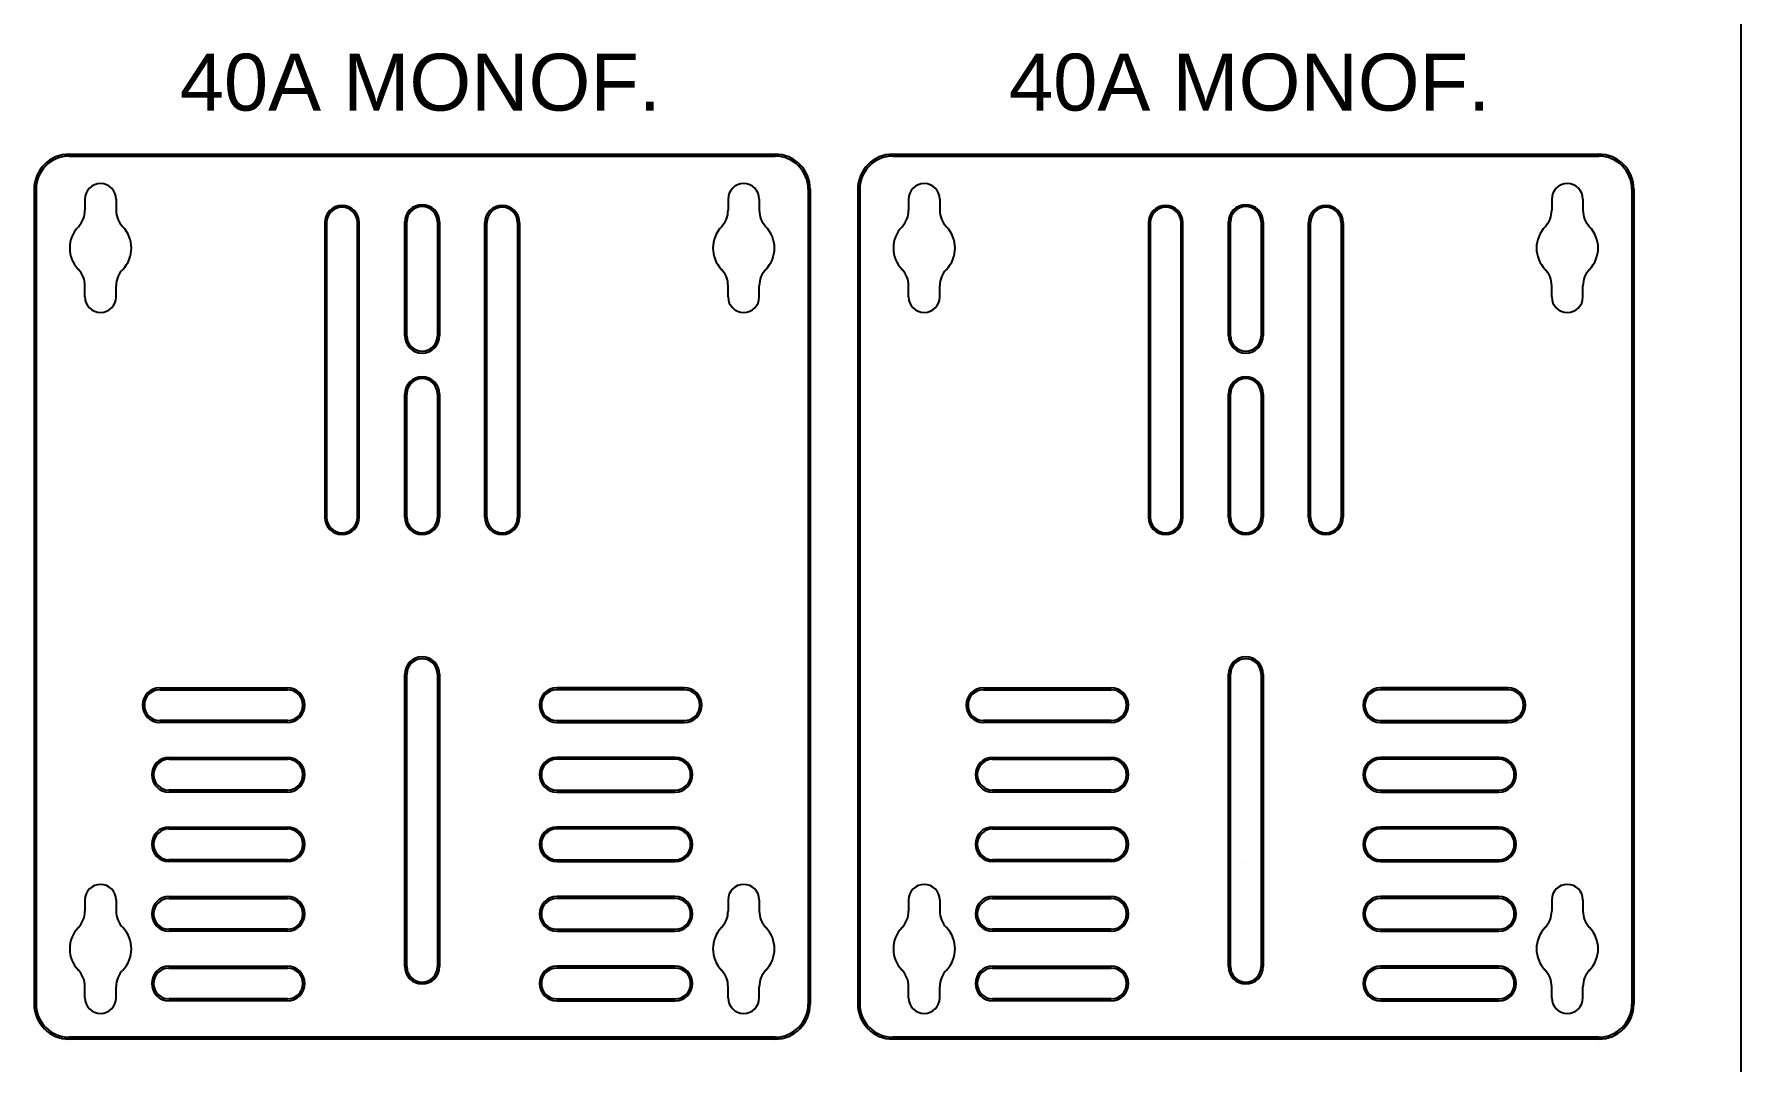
# Model space of a CAD drawing. Header units: millimetres. Extents: x 412 to 646, y 331 to 411.
# Drawn here: x 477.497 to 477.857, y 363.8613 to 364.0782 of the extents above; entities that cross this region are included whole.
import ezdxf

# ---------------------------------------------------------------- set-up
doc = ezdxf.new("R2010")
doc.units = ezdxf.units.MM
doc.styles.add('ARIAL', font='arial.ttf')

msp = doc.modelspace()

# ---------------------------------------------------------------- linework, layer by layer
for p, q in [((477.8570169284686, 364.3117757689944), (477.8570169284686, 363.5517757689944)), ((477.5043657672142, 364.0528239737367), (477.6532657672143, 364.0528239737367)), ((477.5043657672142, 364.0524239737366), (477.6532657672143, 364.0524239737366)), ((477.6781241490099, 364.0528239737367), (477.8270241490096, 364.0528239737367)), ((477.6781241490099, 364.0524239737366), (477.8270241490096, 364.0524239737366)), ((477.4969657672142, 364.0454239737365), (477.4969657672142, 363.8735439737364)), ((477.4973657672143, 364.0454239737365), (477.4973657672143, 363.8735439737364)), ((477.6466513542067, 364.0466240070128), (477.6466513542067, 364.0466240070128)), ((477.6602657672144, 364.0454239737365), (477.6602657672144, 363.8735439737364)), ((477.660665767214, 364.0454239737365), (477.660665767214, 363.8735439737364)), ((477.6707241490097, 364.0454239737365), (477.6707241490097, 363.8735439737364)), ((477.6711241490099, 364.0454239737365), (477.6711241490099, 363.8735439737364)), ((477.8204097360023, 364.0466240070128), (477.8204097360023, 364.0466240070128)), ((477.8340241490099, 364.0454239737365), (477.8340241490099, 363.8735439737364)), ((477.8344241490096, 364.0454239737365), (477.8344241490096, 363.8735439737364)), ((477.5076951802217, 364.0433390070128), (477.5076951802217, 364.0409995179683)), ((477.5142651802217, 364.0433390070128), (477.5142651802217, 364.0409995179683)), ((477.6433663542067, 364.0433390070128), (477.6433663542067, 364.0409995179683)), ((477.6499363542067, 364.0433390070128), (477.6499363542067, 364.0409995179683)), ((477.6814535620173, 364.0433390070128), (477.6814535620173, 364.0409995179683)), ((477.6880235620171, 364.0433390070128), (477.6880235620171, 364.0409995179683)), ((477.8171247360023, 364.0433390070128), (477.8171247360023, 364.0409995179683)), ((477.8236947360023, 364.0433390070128), (477.8236947360023, 364.0409995179683)), ((477.5582657672143, 364.0383739737368), (477.5582657672143, 363.9762239737364)), ((477.5586657672142, 364.0383739737368), (477.5586657672142, 363.9762239737364)), ((477.5651657672141, 363.9762239737364), (477.5651657672141, 364.0383739737368)), ((477.5655657672143, 363.9762239737364), (477.5655657672143, 364.0383739737368)), ((477.5751657672141, 364.0145239737368), (477.5751657672141, 364.0385239737367)), ((477.575565767214, 364.0145239737368), (477.575565767214, 364.0385239737367)), ((477.5820657672142, 364.0385239737367), (477.5820657672142, 364.0145239737368)), ((477.5824657672143, 364.0385239737367), (477.5824657672143, 364.0145239737368)), ((477.5920657672142, 363.9762239737364), (477.5920657672142, 364.0383739737368)), ((477.5924657672143, 363.9762239737364), (477.5924657672143, 364.0383739737368)), ((477.5989657672141, 364.0383739737368), (477.5989657672141, 363.9762239737364)), ((477.5993657672142, 364.0383739737368), (477.5993657672142, 363.9762239737364)), ((477.7320241490098, 364.0383739737368), (477.7320241490098, 363.9762239737364)), ((477.7324241490097, 364.0383739737368), (477.7324241490097, 363.9762239737364)), ((477.7389241490097, 363.9762239737364), (477.7389241490097, 364.0383739737368)), ((477.7393241490096, 363.9762239737364), (477.7393241490096, 364.0383739737368)), ((477.7489241490099, 364.0145239737368), (477.7489241490099, 364.0385239737367)), ((477.7493241490098, 364.0145239737368), (477.7493241490098, 364.0385239737367)), ((477.7558241490098, 364.0385239737367), (477.7558241490098, 364.0145239737368)), ((477.7562241490099, 364.0385239737367), (477.7562241490099, 364.0145239737368)), ((477.7658241490097, 363.9762239737364), (477.7658241490097, 364.0383739737368)), ((477.7662241490096, 363.9762239737364), (477.7662241490096, 364.0383739737368)), ((477.7727241490098, 364.0383739737368), (477.7727241490098, 363.9762239737364)), ((477.7731241490097, 364.0383739737368), (477.7731241490097, 363.9762239737364)), ((477.5076951802217, 364.0227090070128), (477.5076951802217, 364.0250484960574)), ((477.5142651802217, 364.0227090070128), (477.5142651802217, 364.0250484960574)), ((477.6433663542067, 364.0227090070128), (477.6433663542067, 364.0250484960574)), ((477.6499363542067, 364.0227090070128), (477.6499363542067, 364.0250484960574)), ((477.6814535620173, 364.0227090070128), (477.6814535620173, 364.0250484960574)), ((477.6880235620171, 364.0227090070128), (477.6880235620171, 364.0250484960574)), ((477.8171247360023, 364.0227090070128), (477.8171247360023, 364.0250484960574)), ((477.8236947360023, 364.0227090070128), (477.8236947360023, 364.0250484960574)), ((477.5751657672141, 363.9762239737364), (477.5751657672141, 364.0022239737365)), ((477.575565767214, 363.9762239737364), (477.575565767214, 364.0022239737365)), ((477.5820657672142, 364.0022239737365), (477.5820657672142, 363.9762239737364)), ((477.5824657672143, 364.0022239737365), (477.5824657672143, 363.9762239737364)), ((477.7489241490099, 363.9762239737364), (477.7489241490099, 364.0022239737365)), ((477.7493241490098, 363.9762239737364), (477.7493241490098, 364.0022239737365)), ((477.7558241490098, 364.0022239737365), (477.7558241490098, 363.9762239737364)), ((477.7562241490099, 364.0022239737365), (477.7562241490099, 363.9762239737364)), ((477.5788157672142, 363.9729739737367), (477.5788157672142, 363.9729739737367)), ((477.5788157672142, 363.9729739737367), (477.5788157672142, 363.9729739737367)), ((477.5788157672142, 363.9729739737367), (477.5788157672142, 363.9729739737367)), ((477.5788157672142, 363.9721739737369), (477.5788157672142, 363.9721739737369)), ((477.5788157672142, 363.9721739737369), (477.5788157672142, 363.9721739737369)), ((477.5788157672142, 363.9721739737369), (477.5788157672142, 363.9721739737369)), ((477.7525741490098, 363.9729739737367), (477.7525741490098, 363.9729739737367)), ((477.7525741490098, 363.9729739737367), (477.7525741490098, 363.9729739737367)), ((477.7525741490098, 363.9729739737367), (477.7525741490098, 363.9729739737367)), ((477.7525741490098, 363.9721739737369), (477.7525741490098, 363.9721739737369)), ((477.7525741490098, 363.9721739737369), (477.7525741490098, 363.9721739737369)), ((477.7525741490098, 363.9721739737369), (477.7525741490098, 363.9721739737369)), ((477.5234657939512, 363.9402439689865), (477.5504157939509, 363.9402439689865)), ((477.5234657939512, 363.9398439689866), (477.5504157939509, 363.9398439689866)), ((477.5751657672141, 363.8814239737366), (477.5751657672141, 363.9431239737365)), ((477.575565767214, 363.8814239737366), (477.575565767214, 363.9431239737365)), ((477.5820657672142, 363.9431239737365), (477.5820657672142, 363.8814239737366)), ((477.5824657672143, 363.9431239737365), (477.5824657672143, 363.8814239737366)), ((477.6341657404774, 363.9402439689865), (477.607215740477, 363.9402439689865)), ((477.6341657404774, 363.9398439689866), (477.607215740477, 363.9398439689866)), ((477.6972241757468, 363.9402439689865), (477.7241741757467, 363.9402439689865)), ((477.6972241757468, 363.9398439689866), (477.7241741757467, 363.9398439689866)), ((477.7489241490099, 363.8814239737366), (477.7489241490099, 363.9431239737365)), ((477.7493241490098, 363.8814239737366), (477.7493241490098, 363.9431239737365)), ((477.7558241490098, 363.9431239737365), (477.7558241490098, 363.8814239737366)), ((477.7562241490099, 363.9431239737365), (477.7562241490099, 363.8814239737366)), ((477.807924122273, 363.9402439689865), (477.7809741222728, 363.9402439689865)), ((477.807924122273, 363.9398439689866), (477.7809741222728, 363.9398439689866)), ((477.5202157939513, 363.9365939689864), (477.5202157939513, 363.9365939689864)), ((477.5536657939512, 363.9365939689864), (477.5536657939512, 363.9365939689864)), ((477.6039657404773, 363.9365939689864), (477.6039657404773, 363.9365939689864)), ((477.6374157404774, 363.9365939689864), (477.6374157404774, 363.9365939689864)), ((477.6939741757468, 363.9365939689864), (477.6939741757468, 363.9365939689864)), ((477.7274241757467, 363.9365939689864), (477.7274241757467, 363.9365939689864)), ((477.7777241222726, 363.9365939689864), (477.7777241222726, 363.9365939689864)), ((477.8111741222727, 363.9365939689864), (477.8111741222727, 363.9365939689864)), ((477.5504157939509, 363.9333439689866), (477.5234657939512, 363.9333439689866)), ((477.5504157939509, 363.9329439689865), (477.5234657939512, 363.9329439689865)), ((477.607215740477, 363.9333439689866), (477.6341657404774, 363.9333439689866)), ((477.607215740477, 363.9329439689865), (477.6341657404774, 363.9329439689865)), ((477.7241741757467, 363.9333439689866), (477.6972241757468, 363.9333439689866)), ((477.7241741757467, 363.9329439689865), (477.6972241757468, 363.9329439689865)), ((477.7809741222728, 363.9333439689866), (477.807924122273, 363.9333439689866)), ((477.7809741222728, 363.9329439689865), (477.807924122273, 363.9329439689865)), ((477.5254157939511, 363.9255639689865), (477.5504157939509, 363.9255639689865)), ((477.6322157404771, 363.9255639689865), (477.607215740477, 363.9255639689865)), ((477.6991741757466, 363.9255639689865), (477.7241741757467, 363.9255639689865)), ((477.8059741222727, 363.9255639689865), (477.7809741222728, 363.9255639689865)), ((477.5254157939511, 363.9251639689866), (477.5504157939509, 363.9251639689866)), ((477.6322157404771, 363.9251639689866), (477.607215740477, 363.9251639689866)), ((477.6991741757466, 363.9251639689866), (477.7241741757467, 363.9251639689866)), ((477.8059741222727, 363.9251639689866), (477.7809741222728, 363.9251639689866)), ((477.5504157939509, 363.9186639689864), (477.5254157939511, 363.9186639689864)), ((477.5504157939509, 363.9182639689867), (477.5254157939511, 363.9182639689867)), ((477.607215740477, 363.9186639689864), (477.6322157404771, 363.9186639689864)), ((477.607215740477, 363.9182639689867), (477.6322157404771, 363.9182639689867)), ((477.7241741757467, 363.9186639689864), (477.6991741757466, 363.9186639689864)), ((477.7241741757467, 363.9182639689867), (477.6991741757466, 363.9182639689867)), ((477.7809741222728, 363.9186639689864), (477.8059741222727, 363.9186639689864)), ((477.7809741222728, 363.9182639689867), (477.8059741222727, 363.9182639689867)), ((477.5254157939511, 363.9108839689865), (477.5504157939509, 363.9108839689865)), ((477.5254157939511, 363.9104839689863), (477.5504157939509, 363.9104839689863)), ((477.6322157404771, 363.9108839689865), (477.607215740477, 363.9108839689865)), ((477.6322157404771, 363.9104839689863), (477.607215740477, 363.9104839689863)), ((477.6991741757466, 363.9108839689865), (477.7241741757467, 363.9108839689865)), ((477.6991741757466, 363.9104839689863), (477.7241741757467, 363.9104839689863)), ((477.8059741222727, 363.9108839689865), (477.7809741222728, 363.9108839689865)), ((477.8059741222727, 363.9104839689863), (477.7809741222728, 363.9104839689863)), ((477.5504157939509, 363.9039839689866), (477.5254157939511, 363.9039839689866)), ((477.607215740477, 363.9039839689866), (477.6322157404771, 363.9039839689866)), ((477.7241741757467, 363.9039839689866), (477.6991741757466, 363.9039839689866)), ((477.7809741222728, 363.9039839689866), (477.8059741222727, 363.9039839689866)), ((477.5504157939509, 363.9035839689865), (477.5254157939511, 363.9035839689865)), ((477.5788157672142, 363.9033739737366), (477.5788157672142, 363.9033739737366)), ((477.5788157672142, 363.9033739737366), (477.5788157672142, 363.9033739737366)), ((477.5788157672142, 363.9033739737366), (477.5788157672142, 363.9033739737366)), ((477.607215740477, 363.9035839689865), (477.6322157404771, 363.9035839689865)), ((477.7241741757467, 363.9035839689865), (477.6991741757466, 363.9035839689865)), ((477.7525741490098, 363.9033739737366), (477.7525741490098, 363.9033739737366)), ((477.7525741490098, 363.9033739737366), (477.7525741490098, 363.9033739737366)), ((477.7525741490098, 363.9033739737366), (477.7525741490098, 363.9033739737366)), ((477.7809741222728, 363.9035839689865), (477.8059741222727, 363.9035839689865)), ((477.5109801802215, 363.898774007013), (477.5109801802215, 363.898774007013)), ((477.6466513542067, 363.898774007013), (477.6466513542067, 363.898774007013)), ((477.6847385620173, 363.898774007013), (477.6847385620173, 363.898774007013)), ((477.8204097360023, 363.898774007013), (477.8204097360023, 363.898774007013)), ((477.5076951802217, 363.895489007013), (477.5076951802217, 363.8931495179683)), ((477.5142651802217, 363.895489007013), (477.5142651802217, 363.8931495179683)), ((477.5254157939511, 363.8962039689867), (477.5504157939509, 363.8962039689867)), ((477.5254157939511, 363.8958039689866), (477.5504157939509, 363.8958039689866)), ((477.6322157404771, 363.8962039689867), (477.607215740477, 363.8962039689867)), ((477.6322157404771, 363.8958039689866), (477.607215740477, 363.8958039689866)), ((477.6433663542067, 363.895489007013), (477.6433663542067, 363.8931495179683)), ((477.6499363542067, 363.895489007013), (477.6499363542067, 363.8931495179683)), ((477.6814535620173, 363.895489007013), (477.6814535620173, 363.8931495179683)), ((477.6880235620171, 363.895489007013), (477.6880235620171, 363.8931495179683)), ((477.6991741757466, 363.8962039689867), (477.7241741757467, 363.8962039689867)), ((477.6991741757466, 363.8958039689866), (477.7241741757467, 363.8958039689866)), ((477.8059741222727, 363.8962039689867), (477.7809741222728, 363.8962039689867)), ((477.8059741222727, 363.8958039689866), (477.7809741222728, 363.8958039689866)), ((477.8171247360023, 363.895489007013), (477.8171247360023, 363.8931495179683)), ((477.8236947360023, 363.895489007013), (477.8236947360023, 363.8931495179683)), ((477.5504157939509, 363.8893039689864), (477.5254157939511, 363.8893039689864)), ((477.5504157939509, 363.8889039689865), (477.5254157939511, 363.8889039689865)), ((477.607215740477, 363.8893039689864), (477.6322157404771, 363.8893039689864)), ((477.607215740477, 363.8889039689865), (477.6322157404771, 363.8889039689865)), ((477.7241741757467, 363.8893039689864), (477.6991741757466, 363.8893039689864)), ((477.7241741757467, 363.8889039689865), (477.6991741757466, 363.8889039689865)), ((477.7809741222728, 363.8893039689864), (477.8059741222727, 363.8893039689864)), ((477.7809741222728, 363.8889039689865), (477.8059741222727, 363.8889039689865)), ((477.5254157939511, 363.8815239689865), (477.5504157939509, 363.8815239689865)), ((477.5254157939511, 363.8811239689866), (477.5504157939509, 363.8811239689866)), ((477.6322157404771, 363.8815239689865), (477.607215740477, 363.8815239689865)), ((477.6322157404771, 363.8811239689866), (477.607215740477, 363.8811239689866)), ((477.6991741757466, 363.8815239689865), (477.7241741757467, 363.8815239689865)), ((477.6991741757466, 363.8811239689866), (477.7241741757467, 363.8811239689866)), ((477.8059741222727, 363.8815239689865), (477.7809741222728, 363.8815239689865)), ((477.8059741222727, 363.8811239689866), (477.7809741222728, 363.8811239689866)), ((477.5076951802217, 363.8748590070128), (477.5076951802217, 363.8771984960575)), ((477.5142651802217, 363.8748590070128), (477.5142651802217, 363.8771984960575)), ((477.5142651802217, 363.8748590070128), (477.5142651802217, 363.8771984960575)), ((477.6433663542067, 363.8748590070128), (477.6433663542067, 363.8771984960575)), ((477.6499363542067, 363.8748590070128), (477.6499363542067, 363.8771984960575)), ((477.6814535620173, 363.8748590070128), (477.6814535620173, 363.8771984960575)), ((477.6880235620171, 363.8748590070128), (477.6880235620171, 363.8771984960575)), ((477.6880235620171, 363.8748590070128), (477.6880235620171, 363.8771984960575)), ((477.8171247360023, 363.8748590070128), (477.8171247360023, 363.8771984960575)), ((477.8236947360023, 363.8748590070128), (477.8236947360023, 363.8771984960575)), ((477.5504157939509, 363.8746239689866), (477.5254157939511, 363.8746239689866)), ((477.5504157939509, 363.8742239689865), (477.5254157939511, 363.8742239689865)), ((477.607215740477, 363.8746239689866), (477.6322157404771, 363.8746239689866)), ((477.607215740477, 363.8742239689865), (477.6322157404771, 363.8742239689865)), ((477.7241741757467, 363.8746239689866), (477.6991741757466, 363.8746239689866)), ((477.7241741757467, 363.8742239689865), (477.6991741757466, 363.8742239689865)), ((477.7809741222728, 363.8746239689866), (477.8059741222727, 363.8746239689866)), ((477.7809741222728, 363.8742239689865), (477.8059741222727, 363.8742239689865)), ((477.6532657672143, 363.8665439737366), (477.5043657672142, 363.8665439737366)), ((477.6532657672143, 363.8661439737367), (477.5043657672142, 363.8661439737367)), ((477.8270241490096, 363.8665439737366), (477.6781241490099, 363.8665439737366)), ((477.8270241490096, 363.8661439737367), (477.6781241490099, 363.8661439737367))]:
    msp.add_line(p, q)
for centre, radius, start, end in [((477.5043657672142, 364.0454239737365), 0.007399999999999999, 90, 180), ((477.5043657672142, 364.0454239737365), 0.006999999999999999, 90, 180), ((477.6532657672143, 364.0454239737365), 0.007399999999999999, 0, 90), ((477.6532657672143, 364.0454239737365), 0.006999999999999999, 0, 90), ((477.6781241490099, 364.0454239737365), 0.007399999999999999, 90, 180), ((477.6781241490099, 364.0454239737365), 0.006999999999999999, 90, 180), ((477.8270241490096, 364.0454239737365), 0.007399999999999999, 0, 90), ((477.8270241490096, 364.0454239737365), 0.006999999999999999, 0, 90), ((477.5109801802215, 364.0433390070128), 0.003285, 90, 180), ((477.5109801802215, 364.0433390070128), 0.003285, 0, 90), ((477.6466513542067, 364.0433390070128), 0.003285, 90, 180), ((477.6466513542067, 364.0433390070128), 0.003285, 0, 90), ((477.6847385620173, 364.0433390070128), 0.003285, 90, 180), ((477.6847385620173, 364.0433390070128), 0.003285, 0, 90), ((477.8204097360023, 364.0433390070128), 0.003285, 90, 180), ((477.8204097360023, 364.0433390070128), 0.003285, 0, 90), ((477.5026951802216, 364.0409995179683), 0.004999999999999999, 316.0903885714994, 0), ((477.5192651802216, 364.0409995179683), 0.004999999999999999, 180, 223.9096114285005), ((477.5619157672141, 364.0383739737368), 0.003649999999999999, 90, 180), ((477.5619157672141, 364.0383739737368), 0.003249999999999999, 90, 180), ((477.5619157672141, 364.0383739737368), 0.003649999999999999, 0, 90), ((477.5619157672141, 364.0383739737368), 0.003249999999999999, 0, 90), ((477.5788157672142, 364.0385239737367), 0.003649999999999999, 90, 180), ((477.5788157672142, 364.0385239737367), 0.003249999999999999, 90, 180), ((477.5788157672142, 364.0385239737367), 0.003649999999999999, 0, 90), ((477.5788157672142, 364.0385239737367), 0.003249999999999999, 0, 90), ((477.5957157672141, 364.0383739737368), 0.003649999999999999, 90, 180), ((477.5957157672141, 364.0383739737368), 0.003249999999999999, 90, 180), ((477.5957157672141, 364.0383739737368), 0.003649999999999999, 0, 90), ((477.5957157672141, 364.0383739737368), 0.003249999999999999, 0, 90), ((477.6383663542068, 364.0409995179683), 0.004999999999999999, 316.0903885714994, 0), ((477.6549363542068, 364.0409995179683), 0.004999999999999999, 180, 223.9096114285005), ((477.6764535620174, 364.0409995179683), 0.004999999999999999, 316.0903885714994, 0), ((477.6930235620172, 364.0409995179683), 0.004999999999999999, 180, 223.9096114285005), ((477.7356741490097, 364.0383739737368), 0.003649999999999999, 90, 180), ((477.7356741490097, 364.0383739737368), 0.003249999999999999, 90, 180), ((477.7356741490097, 364.0383739737368), 0.003649999999999999, 0, 90), ((477.7356741490097, 364.0383739737368), 0.003249999999999999, 0, 90), ((477.7525741490098, 364.0385239737367), 0.003649999999999999, 90, 180), ((477.7525741490098, 364.0385239737367), 0.003249999999999999, 90, 180), ((477.7525741490098, 364.0385239737367), 0.003649999999999999, 0, 90), ((477.7525741490098, 364.0385239737367), 0.003249999999999999, 0, 90), ((477.7694741490096, 364.0383739737368), 0.003649999999999999, 90, 180), ((477.7694741490096, 364.0383739737368), 0.003249999999999999, 90, 180), ((477.7694741490096, 364.0383739737368), 0.003649999999999999, 0, 90), ((477.7694741490096, 364.0383739737368), 0.003249999999999999, 0, 90), ((477.8121247360021, 364.0409995179683), 0.004999999999999999, 316.0903885714994, 0), ((477.8286947360024, 364.0409995179683), 0.004999999999999999, 180, 223.9096114285005), ((477.5109801802215, 364.0330240070128), 0.006499999999999999, 136.0903885714995, 223.9096114285005), ((477.5109801802215, 364.0330240070128), 0.006499999999999999, 316.0903885714994, 43.90961142850053), ((477.6466513542067, 364.0330240070128), 0.006499999999999999, 136.0903885714995, 223.9096114285005), ((477.6466513542067, 364.0330240070128), 0.006499999999999999, 316.0903885714994, 43.90961142850053), ((477.6847385620173, 364.0330240070128), 0.006499999999999999, 136.0903885714995, 223.9096114285005), ((477.6847385620173, 364.0330240070128), 0.006499999999999999, 316.0903885714994, 43.90961142850053), ((477.8204097360023, 364.0330240070128), 0.006499999999999999, 136.0903885714995, 223.9096114285005), ((477.8204097360023, 364.0330240070128), 0.006499999999999999, 316.0903885714994, 43.90961142850053), ((477.5026951802216, 364.0250484960574), 0.004999999999999999, 0, 43.90961142850053), ((477.5192651802216, 364.0250484960574), 0.004999999999999999, 136.0903885714995, 180), ((477.6383663542068, 364.0250484960574), 0.004999999999999999, 0, 43.90961142850053), ((477.6549363542068, 364.0250484960574), 0.004999999999999999, 136.0903885714995, 180), ((477.6764535620174, 364.0250484960574), 0.004999999999999999, 0, 43.90961142850053), ((477.6930235620172, 364.0250484960574), 0.004999999999999999, 136.0903885714995, 180), ((477.8121247360021, 364.0250484960574), 0.004999999999999999, 0, 43.90961142850053), ((477.8286947360024, 364.0250484960574), 0.004999999999999999, 136.0903885714995, 180), ((477.5109801802215, 364.0227090070128), 0.003285, 180, 270), ((477.5109801802215, 364.0227090070128), 0.003285, 270, 0), ((477.6466513542067, 364.0227090070128), 0.003285, 180, 270), ((477.6466513542067, 364.0227090070128), 0.003285, 270, 0), ((477.6847385620173, 364.0227090070128), 0.003285, 180, 270), ((477.6847385620173, 364.0227090070128), 0.003285, 270, 0), ((477.8204097360023, 364.0227090070128), 0.003285, 180, 270), ((477.8204097360023, 364.0227090070128), 0.003285, 270, 0), ((477.5788157672142, 364.0145239737368), 0.003649999999999999, 180, 270), ((477.5788157672142, 364.0145239737368), 0.003249999999999999, 180, 270), ((477.5788157672142, 364.0145239737368), 0.003649999999999999, 270, 0), ((477.5788157672142, 364.0145239737368), 0.003249999999999999, 270, 0), ((477.7525741490098, 364.0145239737368), 0.003649999999999999, 180, 270), ((477.7525741490098, 364.0145239737368), 0.003249999999999999, 180, 270), ((477.7525741490098, 364.0145239737368), 0.003649999999999999, 270, 0), ((477.7525741490098, 364.0145239737368), 0.003249999999999999, 270, 0), ((477.5788157672142, 364.0022239737365), 0.003649999999999999, 90, 180), ((477.5788157672142, 364.0022239737365), 0.003249999999999999, 90, 180), ((477.5788157672142, 364.0022239737365), 0.003649999999999999, 0, 90), ((477.5788157672142, 364.0022239737365), 0.003249999999999999, 0, 90), ((477.7525741490098, 364.0022239737365), 0.003649999999999999, 90, 180), ((477.7525741490098, 364.0022239737365), 0.003249999999999999, 90, 180), ((477.7525741490098, 364.0022239737365), 0.003649999999999999, 0, 90), ((477.7525741490098, 364.0022239737365), 0.003249999999999999, 0, 90), ((477.5619157672141, 363.9762239737364), 0.003649999999999999, 180, 270), ((477.5619157672141, 363.9762239737364), 0.003249999999999999, 180, 270), ((477.5619157672141, 363.9762239737364), 0.003249999999999999, 270, 0), ((477.5619157672141, 363.9762239737364), 0.003649999999999999, 270, 0), ((477.5788157672142, 363.9762239737364), 0.003649999999999999, 180, 270), ((477.5788157672142, 363.9762239737364), 0.003249999999999999, 180, 270), ((477.5788157672142, 363.9762239737364), 0.003649999999999999, 270, 0), ((477.5788157672142, 363.9762239737364), 0.003249999999999999, 270, 0), ((477.5957157672141, 363.9762239737364), 0.003649999999999999, 180, 270), ((477.5957157672141, 363.9762239737364), 0.003249999999999999, 180, 270), ((477.5957157672141, 363.9762239737364), 0.003249999999999999, 270, 0), ((477.5957157672141, 363.9762239737364), 0.003649999999999999, 270, 0), ((477.7356741490097, 363.9762239737364), 0.003649999999999999, 180, 270), ((477.7356741490097, 363.9762239737364), 0.003249999999999999, 180, 270), ((477.7356741490097, 363.9762239737364), 0.003249999999999999, 270, 0), ((477.7356741490097, 363.9762239737364), 0.003649999999999999, 270, 0), ((477.7525741490098, 363.9762239737364), 0.003649999999999999, 180, 270), ((477.7525741490098, 363.9762239737364), 0.003249999999999999, 180, 270), ((477.7525741490098, 363.9762239737364), 0.003649999999999999, 270, 0), ((477.7525741490098, 363.9762239737364), 0.003249999999999999, 270, 0), ((477.7694741490096, 363.9762239737364), 0.003649999999999999, 180, 270), ((477.7694741490096, 363.9762239737364), 0.003249999999999999, 180, 270), ((477.7694741490096, 363.9762239737364), 0.003249999999999999, 270, 0), ((477.7694741490096, 363.9762239737364), 0.003649999999999999, 270, 0), ((477.5788157672142, 363.9431239737365), 0.003649999999999999, 90, 180), ((477.5788157672142, 363.9431239737365), 0.003249999999999999, 90, 180), ((477.5788157672142, 363.9431239737365), 0.003649999999999999, 0, 90), ((477.5788157672142, 363.9431239737365), 0.003249999999999999, 0, 90), ((477.7525741490098, 363.9431239737365), 0.003649999999999999, 90, 180), ((477.7525741490098, 363.9431239737365), 0.003249999999999999, 90, 180), ((477.7525741490098, 363.9431239737365), 0.003649999999999999, 0, 90), ((477.7525741490098, 363.9431239737365), 0.003249999999999999, 0, 90), ((477.5234657939512, 363.9365939689864), 0.003649999999999999, 90, 180), ((477.5234657939512, 363.9365939689864), 0.003249999999999999, 90, 180), ((477.5504157939509, 363.9365939689864), 0.003649999999999999, 0, 90), ((477.5504157939509, 363.9365939689864), 0.003249999999999999, 0, 90), ((477.607215740477, 363.9365939689864), 0.003649999999999999, 90, 180), ((477.607215740477, 363.9365939689864), 0.003249999999999999, 90, 180), ((477.6341657404774, 363.9365939689864), 0.003649999999999999, 0, 90), ((477.6341657404774, 363.9365939689864), 0.003249999999999999, 0, 90), ((477.6972241757468, 363.9365939689864), 0.003649999999999999, 90, 180), ((477.6972241757468, 363.9365939689864), 0.003249999999999999, 90, 180), ((477.7241741757467, 363.9365939689864), 0.003649999999999999, 0, 90), ((477.7241741757467, 363.9365939689864), 0.003249999999999999, 0, 90), ((477.7809741222728, 363.9365939689864), 0.003649999999999999, 90, 180), ((477.7809741222728, 363.9365939689864), 0.003249999999999999, 90, 180), ((477.807924122273, 363.9365939689864), 0.003649999999999999, 0, 90), ((477.807924122273, 363.9365939689864), 0.003249999999999999, 0, 90), ((477.5234657939512, 363.9365939689864), 0.003649999999999999, 180, 270), ((477.5234657939512, 363.9365939689864), 0.003249999999999999, 180, 270), ((477.5504157939509, 363.9365939689864), 0.003649999999999999, 270, 0), ((477.5504157939509, 363.9365939689864), 0.003249999999999999, 270, 0), ((477.607215740477, 363.9365939689864), 0.003649999999999999, 180, 270), ((477.607215740477, 363.9365939689864), 0.003249999999999999, 180, 270), ((477.6341657404774, 363.9365939689864), 0.003249999999999999, 270, 0), ((477.6341657404774, 363.9365939689864), 0.003649999999999999, 270, 0), ((477.6972241757468, 363.9365939689864), 0.003649999999999999, 180, 270), ((477.6972241757468, 363.9365939689864), 0.003249999999999999, 180, 270), ((477.7241741757467, 363.9365939689864), 0.003649999999999999, 270, 0), ((477.7241741757467, 363.9365939689864), 0.003249999999999999, 270, 0), ((477.7809741222728, 363.9365939689864), 0.003649999999999999, 180, 270), ((477.7809741222728, 363.9365939689864), 0.003249999999999999, 180, 270), ((477.807924122273, 363.9365939689864), 0.003249999999999999, 270, 0), ((477.807924122273, 363.9365939689864), 0.003649999999999999, 270, 0), ((477.5254157939511, 363.9219139689866), 0.003649999999999999, 90, 180), ((477.5504157939509, 363.9219139689866), 0.003649999999999999, 0, 90), ((477.607215740477, 363.9219139689866), 0.003649999999999999, 90, 180), ((477.6322157404771, 363.9219139689866), 0.003649999999999999, 0, 90), ((477.6991741757466, 363.9219139689866), 0.003649999999999999, 90, 180), ((477.7241741757467, 363.9219139689866), 0.003649999999999999, 0, 90), ((477.7809741222728, 363.9219139689866), 0.003649999999999999, 90, 180), ((477.8059741222727, 363.9219139689866), 0.003649999999999999, 0, 90), ((477.5254157939511, 363.9219139689866), 0.003649999999999999, 180, 270), ((477.5254157939511, 363.9219139689866), 0.003249999999999999, 90, 180), ((477.5254157939511, 363.9219139689866), 0.003249999999999999, 180, 270), ((477.5504157939509, 363.9219139689866), 0.003249999999999999, 0, 90), ((477.5504157939509, 363.9219139689866), 0.003249999999999999, 270, 0), ((477.5504157939509, 363.9219139689866), 0.003649999999999999, 270, 0), ((477.607215740477, 363.9219139689866), 0.003649999999999999, 180, 270), ((477.607215740477, 363.9219139689866), 0.003249999999999999, 90, 180), ((477.607215740477, 363.9219139689866), 0.003249999999999999, 180, 270), ((477.6322157404771, 363.9219139689866), 0.003249999999999999, 0, 90), ((477.6322157404771, 363.9219139689866), 0.003649999999999999, 270, 0), ((477.6322157404771, 363.9219139689866), 0.003249999999999999, 270, 0), ((477.6991741757466, 363.9219139689866), 0.003649999999999999, 180, 270), ((477.6991741757466, 363.9219139689866), 0.003249999999999999, 90, 180), ((477.6991741757466, 363.9219139689866), 0.003249999999999999, 180, 270), ((477.7241741757467, 363.9219139689866), 0.003249999999999999, 0, 90), ((477.7241741757467, 363.9219139689866), 0.003249999999999999, 270, 0), ((477.7241741757467, 363.9219139689866), 0.003649999999999999, 270, 0), ((477.7809741222728, 363.9219139689866), 0.003649999999999999, 180, 270), ((477.7809741222728, 363.9219139689866), 0.003249999999999999, 90, 180), ((477.7809741222728, 363.9219139689866), 0.003249999999999999, 180, 270), ((477.8059741222727, 363.9219139689866), 0.003249999999999999, 0, 90), ((477.8059741222727, 363.9219139689866), 0.003649999999999999, 270, 0), ((477.8059741222727, 363.9219139689866), 0.003249999999999999, 270, 0), ((477.5254157939511, 363.9072339689866), 0.003649999999999999, 90, 180), ((477.5254157939511, 363.9072339689866), 0.003249999999999999, 90, 180), ((477.5504157939509, 363.9072339689866), 0.003649999999999999, 0, 90), ((477.5504157939509, 363.9072339689866), 0.003249999999999999, 0, 90), ((477.607215740477, 363.9072339689866), 0.003649999999999999, 90, 180), ((477.607215740477, 363.9072339689866), 0.003249999999999999, 90, 180), ((477.6322157404771, 363.9072339689866), 0.003649999999999999, 0, 90), ((477.6322157404771, 363.9072339689866), 0.003249999999999999, 0, 90), ((477.6991741757466, 363.9072339689866), 0.003649999999999999, 90, 180), ((477.6991741757466, 363.9072339689866), 0.003249999999999999, 90, 180), ((477.7241741757467, 363.9072339689866), 0.003649999999999999, 0, 90), ((477.7241741757467, 363.9072339689866), 0.003249999999999999, 0, 90), ((477.7809741222728, 363.9072339689866), 0.003649999999999999, 90, 180), ((477.7809741222728, 363.9072339689866), 0.003249999999999999, 90, 180), ((477.8059741222727, 363.9072339689866), 0.003649999999999999, 0, 90), ((477.8059741222727, 363.9072339689866), 0.003249999999999999, 0, 90), ((477.5254157939511, 363.9072339689866), 0.003649999999999999, 180, 270), ((477.5254157939511, 363.9072339689866), 0.003249999999999999, 180, 270), ((477.5504157939509, 363.9072339689866), 0.003649999999999999, 270, 0), ((477.5504157939509, 363.9072339689866), 0.003249999999999999, 270, 0), ((477.607215740477, 363.9072339689866), 0.003649999999999999, 180, 270), ((477.607215740477, 363.9072339689866), 0.003249999999999999, 180, 270), ((477.6322157404771, 363.9072339689866), 0.003649999999999999, 270, 0), ((477.6322157404771, 363.9072339689866), 0.003249999999999999, 270, 0), ((477.6991741757466, 363.9072339689866), 0.003649999999999999, 180, 270), ((477.6991741757466, 363.9072339689866), 0.003249999999999999, 180, 270), ((477.7241741757467, 363.9072339689866), 0.003649999999999999, 270, 0), ((477.7241741757467, 363.9072339689866), 0.003249999999999999, 270, 0), ((477.7809741222728, 363.9072339689866), 0.003649999999999999, 180, 270), ((477.7809741222728, 363.9072339689866), 0.003249999999999999, 180, 270), ((477.8059741222727, 363.9072339689866), 0.003649999999999999, 270, 0), ((477.8059741222727, 363.9072339689866), 0.003249999999999999, 270, 0), ((477.5109801802215, 363.895489007013), 0.003285, 90, 180), ((477.5109801802215, 363.895489007013), 0.003285, 0, 90), ((477.6466513542067, 363.895489007013), 0.003285, 90, 180), ((477.6466513542067, 363.895489007013), 0.003285, 0, 90), ((477.6847385620173, 363.895489007013), 0.003285, 90, 180), ((477.6847385620173, 363.895489007013), 0.003285, 0, 90), ((477.8204097360023, 363.895489007013), 0.003285, 90, 180), ((477.8204097360023, 363.895489007013), 0.003285, 0, 90), ((477.5026951802216, 363.8931495179683), 0.004999999999999999, 316.0903885714994, 0), ((477.5192651802216, 363.8931495179683), 0.004999999999999999, 180, 223.9096114285005), ((477.5254157939511, 363.8925539689866), 0.003649999999999999, 90, 180), ((477.5254157939511, 363.8925539689866), 0.003249999999999999, 90, 180), ((477.5504157939509, 363.8925539689866), 0.003649999999999999, 0, 90), ((477.5504157939509, 363.8925539689866), 0.003249999999999999, 0, 90), ((477.607215740477, 363.8925539689866), 0.003649999999999999, 90, 180), ((477.607215740477, 363.8925539689866), 0.003249999999999999, 90, 180), ((477.6322157404771, 363.8925539689866), 0.003649999999999999, 0, 90), ((477.6322157404771, 363.8925539689866), 0.003249999999999999, 0, 90), ((477.6383663542068, 363.8931495179683), 0.004999999999999999, 316.0903885714994, 0), ((477.6549363542068, 363.8931495179683), 0.004999999999999999, 180, 223.9096114285005), ((477.6764535620174, 363.8931495179683), 0.004999999999999999, 316.0903885714994, 0), ((477.6930235620172, 363.8931495179683), 0.004999999999999999, 180, 223.9096114285005), ((477.6991741757466, 363.8925539689866), 0.003649999999999999, 90, 180), ((477.6991741757466, 363.8925539689866), 0.003249999999999999, 90, 180), ((477.7241741757467, 363.8925539689866), 0.003649999999999999, 0, 90), ((477.7241741757467, 363.8925539689866), 0.003249999999999999, 0, 90), ((477.7809741222728, 363.8925539689866), 0.003649999999999999, 90, 180), ((477.7809741222728, 363.8925539689866), 0.003249999999999999, 90, 180), ((477.8059741222727, 363.8925539689866), 0.003649999999999999, 0, 90), ((477.8059741222727, 363.8925539689866), 0.003249999999999999, 0, 90), ((477.8121247360021, 363.8931495179683), 0.004999999999999999, 316.0903885714994, 0), ((477.8286947360024, 363.8931495179683), 0.004999999999999999, 180, 223.9096114285005), ((477.5109801802215, 363.885174007013), 0.006499999999999999, 136.0903885714995, 223.9096114285005), ((477.5109801802215, 363.885174007013), 0.006499999999999999, 316.0903885714994, 43.90961142850053), ((477.5254157939511, 363.8925539689866), 0.003649999999999999, 180, 270), ((477.5254157939511, 363.8925539689866), 0.003249999999999999, 180, 270), ((477.5504157939509, 363.8925539689866), 0.003649999999999999, 270, 0), ((477.5504157939509, 363.8925539689866), 0.003249999999999999, 270, 0), ((477.607215740477, 363.8925539689866), 0.003649999999999999, 180, 270), ((477.607215740477, 363.8925539689866), 0.003249999999999999, 180, 270), ((477.6322157404771, 363.8925539689866), 0.003649999999999999, 270, 0), ((477.6322157404771, 363.8925539689866), 0.003249999999999999, 270, 0), ((477.6466513542067, 363.885174007013), 0.006499999999999999, 136.0903885714995, 223.9096114285005), ((477.6466513542067, 363.885174007013), 0.006499999999999999, 316.0903885714994, 43.90961142850053), ((477.6847385620173, 363.885174007013), 0.006499999999999999, 136.0903885714995, 223.9096114285005), ((477.6847385620173, 363.885174007013), 0.006499999999999999, 316.0903885714994, 43.90961142850053), ((477.6991741757466, 363.8925539689866), 0.003649999999999999, 180, 270), ((477.6991741757466, 363.8925539689866), 0.003249999999999999, 180, 270), ((477.7241741757467, 363.8925539689866), 0.003649999999999999, 270, 0), ((477.7241741757467, 363.8925539689866), 0.003249999999999999, 270, 0), ((477.7809741222728, 363.8925539689866), 0.003649999999999999, 180, 270), ((477.7809741222728, 363.8925539689866), 0.003249999999999999, 180, 270), ((477.8059741222727, 363.8925539689866), 0.003649999999999999, 270, 0), ((477.8059741222727, 363.8925539689866), 0.003249999999999999, 270, 0), ((477.8204097360023, 363.885174007013), 0.006499999999999999, 136.0903885714995, 223.9096114285005), ((477.8204097360023, 363.885174007013), 0.006499999999999999, 316.0903885714994, 43.90961142850053), ((477.5026951802216, 363.8771984960575), 0.004999999999999999, 0, 43.90961142850053), ((477.5192651802216, 363.8771984960575), 0.004999999999999999, 136.0903885714995, 180), ((477.5254157939511, 363.8778739689866), 0.003649999999999999, 90, 180), ((477.5254157939511, 363.8778739689866), 0.003249999999999999, 90, 180), ((477.5504157939509, 363.8778739689866), 0.003649999999999999, 0, 90), ((477.5504157939509, 363.8778739689866), 0.003249999999999999, 0, 90), ((477.5788157672142, 363.8814239737366), 0.003649999999999999, 180, 270), ((477.5788157672142, 363.8814239737366), 0.003249999999999999, 180, 270), ((477.5788157672142, 363.8814239737366), 0.003249999999999999, 270, 0), ((477.5788157672142, 363.8814239737366), 0.003649999999999999, 270, 0), ((477.607215740477, 363.8778739689866), 0.003649999999999999, 90, 180), ((477.607215740477, 363.8778739689866), 0.003249999999999999, 90, 180), ((477.6322157404771, 363.8778739689866), 0.003649999999999999, 0, 90), ((477.6322157404771, 363.8778739689866), 0.003249999999999999, 0, 90), ((477.6383663542068, 363.8771984960575), 0.004999999999999999, 0, 43.90961142850053), ((477.6549363542068, 363.8771984960575), 0.004999999999999999, 136.0903885714995, 180), ((477.6764535620174, 363.8771984960575), 0.004999999999999999, 0, 43.90961142850053), ((477.6930235620172, 363.8771984960575), 0.004999999999999999, 136.0903885714995, 180), ((477.6991741757466, 363.8778739689866), 0.003649999999999999, 90, 180), ((477.6991741757466, 363.8778739689866), 0.003249999999999999, 90, 180), ((477.7241741757467, 363.8778739689866), 0.003649999999999999, 0, 90), ((477.7241741757467, 363.8778739689866), 0.003249999999999999, 0, 90), ((477.7525741490098, 363.8814239737366), 0.003649999999999999, 180, 270), ((477.7525741490098, 363.8814239737366), 0.003249999999999999, 180, 270), ((477.7525741490098, 363.8814239737366), 0.003249999999999999, 270, 0), ((477.7525741490098, 363.8814239737366), 0.003649999999999999, 270, 0), ((477.7809741222728, 363.8778739689866), 0.003649999999999999, 90, 180), ((477.7809741222728, 363.8778739689866), 0.003249999999999999, 90, 180), ((477.8059741222727, 363.8778739689866), 0.003649999999999999, 0, 90), ((477.8059741222727, 363.8778739689866), 0.003249999999999999, 0, 90), ((477.8121247360021, 363.8771984960575), 0.004999999999999999, 0, 43.90961142850053), ((477.8286947360024, 363.8771984960575), 0.004999999999999999, 136.0903885714995, 180), ((477.5254157939511, 363.8778739689866), 0.003649999999999999, 180, 270), ((477.5254157939511, 363.8778739689866), 0.003249999999999999, 180, 270), ((477.5504157939509, 363.8778739689866), 0.003649999999999999, 270, 0), ((477.5504157939509, 363.8778739689866), 0.003249999999999999, 270, 0), ((477.607215740477, 363.8778739689866), 0.003649999999999999, 180, 270), ((477.607215740477, 363.8778739689866), 0.003249999999999999, 180, 270), ((477.6322157404771, 363.8778739689866), 0.003649999999999999, 270, 0), ((477.6322157404771, 363.8778739689866), 0.003249999999999999, 270, 0), ((477.6991741757466, 363.8778739689866), 0.003649999999999999, 180, 270), ((477.6991741757466, 363.8778739689866), 0.003249999999999999, 180, 270), ((477.7241741757467, 363.8778739689866), 0.003649999999999999, 270, 0), ((477.7241741757467, 363.8778739689866), 0.003249999999999999, 270, 0), ((477.7809741222728, 363.8778739689866), 0.003649999999999999, 180, 270), ((477.7809741222728, 363.8778739689866), 0.003249999999999999, 180, 270), ((477.8059741222727, 363.8778739689866), 0.003649999999999999, 270, 0), ((477.8059741222727, 363.8778739689866), 0.003249999999999999, 270, 0), ((477.5043657672142, 363.8735439737364), 0.007399999999999999, 180, 270), ((477.5043657672142, 363.8735439737364), 0.006999999999999999, 180, 270), ((477.5109801802215, 363.8748590070128), 0.003285, 180, 270), ((477.5109801802215, 363.8748590070128), 0.003285, 270, 0), ((477.6466513542067, 363.8748590070128), 0.003285, 180, 270), ((477.6466513542067, 363.8748590070128), 0.003285, 270, 0), ((477.6532657672143, 363.8735439737364), 0.006999999999999999, 270, 0), ((477.6532657672143, 363.8735439737364), 0.007399999999999999, 270, 0), ((477.6781241490099, 363.8735439737364), 0.007399999999999999, 180, 270), ((477.6781241490099, 363.8735439737364), 0.006999999999999999, 180, 270), ((477.6847385620173, 363.8748590070128), 0.003285, 180, 270), ((477.6847385620173, 363.8748590070128), 0.003285, 270, 0), ((477.8204097360023, 363.8748590070128), 0.003285, 180, 270), ((477.8204097360023, 363.8748590070128), 0.003285, 270, 0), ((477.8270241490096, 363.8735439737364), 0.006999999999999999, 270, 0), ((477.8270241490096, 363.8735439737364), 0.007399999999999999, 270, 0)]:
    msp.add_arc(centre, radius, start, end)

# ---------------------------------------------------------------- texts
at = {"style": 'ARIAL'}
for p in [(477.5276833333279, 364.0620220736551), (477.7026217570187, 364.0620220736551)]:
    msp.add_text('40A MONOF.', height=0.012, dxfattribs=at).set_placement(p)

doc.saveas('drawing.dxf')
